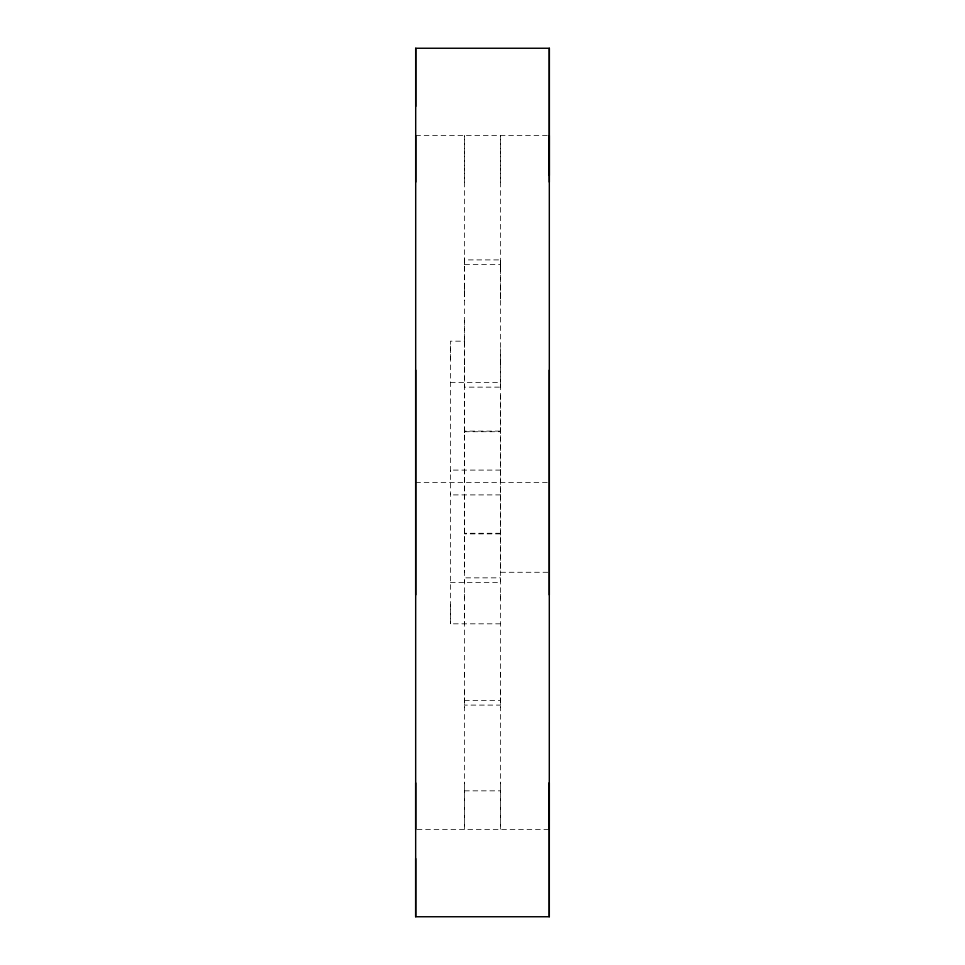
<?xml version="1.0" encoding="UTF-8"?>
<svg xmlns="http://www.w3.org/2000/svg" width="965" height="965" viewBox="0 0 965 965"><rect width="100%" height="100%" fill="white"/><g stroke="black" fill="none" stroke-linecap="round" stroke-linejoin="round"><path stroke-width="0.72" stroke-dasharray="4.83 3.62" d="M500.485 623.824L450.378 623.824L450.39 341.176L464.527 341.176L464.527 320.44M464.515 431.114L464.515 432.682L464.515 431.114L500.485 431.114L500.485 432.682L500.485 431.114M464.527 359.861L464.527 370.837M464.527 341.176L464.527 387.146L500.485 387.146L500.497 348.667M464.515 264.47L464.515 259.899L500.497 259.899L500.497 264.47L464.527 264.47L464.527 259.899L464.515 262.323M500.497 387.146L500.497 384.709M500.497 364.143L500.497 359.861M500.497 267.824L500.497 259.899L500.497 300.392L500.497 287.184M415.71 135.619L549.326 135.619M450.378 382.562L500.485 382.574M464.515 431.729L500.497 431.729M500.485 470.1L450.378 470.1L450.378 471.752M415.698 482.5L549.302 482.5M500.485 494.9L450.378 494.9L450.378 493.236M547.831 572.281L500.485 572.281L500.485 392.719M450.378 582.426L500.485 582.426L500.485 577.854L464.515 577.854L464.503 582.426M464.515 700.53L500.473 700.53M464.503 790.842L500.473 790.842M417.157 829.381L549.29 829.381M500.473 704.378L500.473 705.101L464.503 705.101L464.503 704.378M464.515 287.184L464.527 292.347M500.497 182.096L500.497 135.619L500.473 829.381L500.473 782.917M500.485 594.163L500.485 600.857M500.485 672.653L500.485 677.816M500.473 690.228L500.473 707.333M464.527 182.083L464.527 135.619L464.503 829.381L464.503 782.904M464.527 257.667L464.515 300.392M464.515 392.719L464.515 572.281M464.515 594.163L464.515 600.845M464.503 604.886L464.503 623.824M464.515 672.653L464.515 677.816M464.503 690.228L464.503 707.333M450.39 345.989L450.39 360.114M450.378 604.886L450.378 623.824M500.485 533.271L464.515 533.271L464.515 533.886L500.485 533.886L500.485 533.271"/><path stroke-width="1.45" d="M549.29 829.381L549.29 782.917L549.29 916.75L415.674 916.75L415.71 48.25L549.326 48.25L549.326 175.449M549.326 48.25L549.29 916.75M549.326 135.619L549.326 182.096M549.302 370.114L549.314 594.898M415.71 48.25L415.71 106.427M415.71 135.619L415.71 182.083M415.686 370.102L415.698 594.886M415.674 782.904L415.674 829.381M415.674 858.573L415.674 916.75"/></g></svg>
